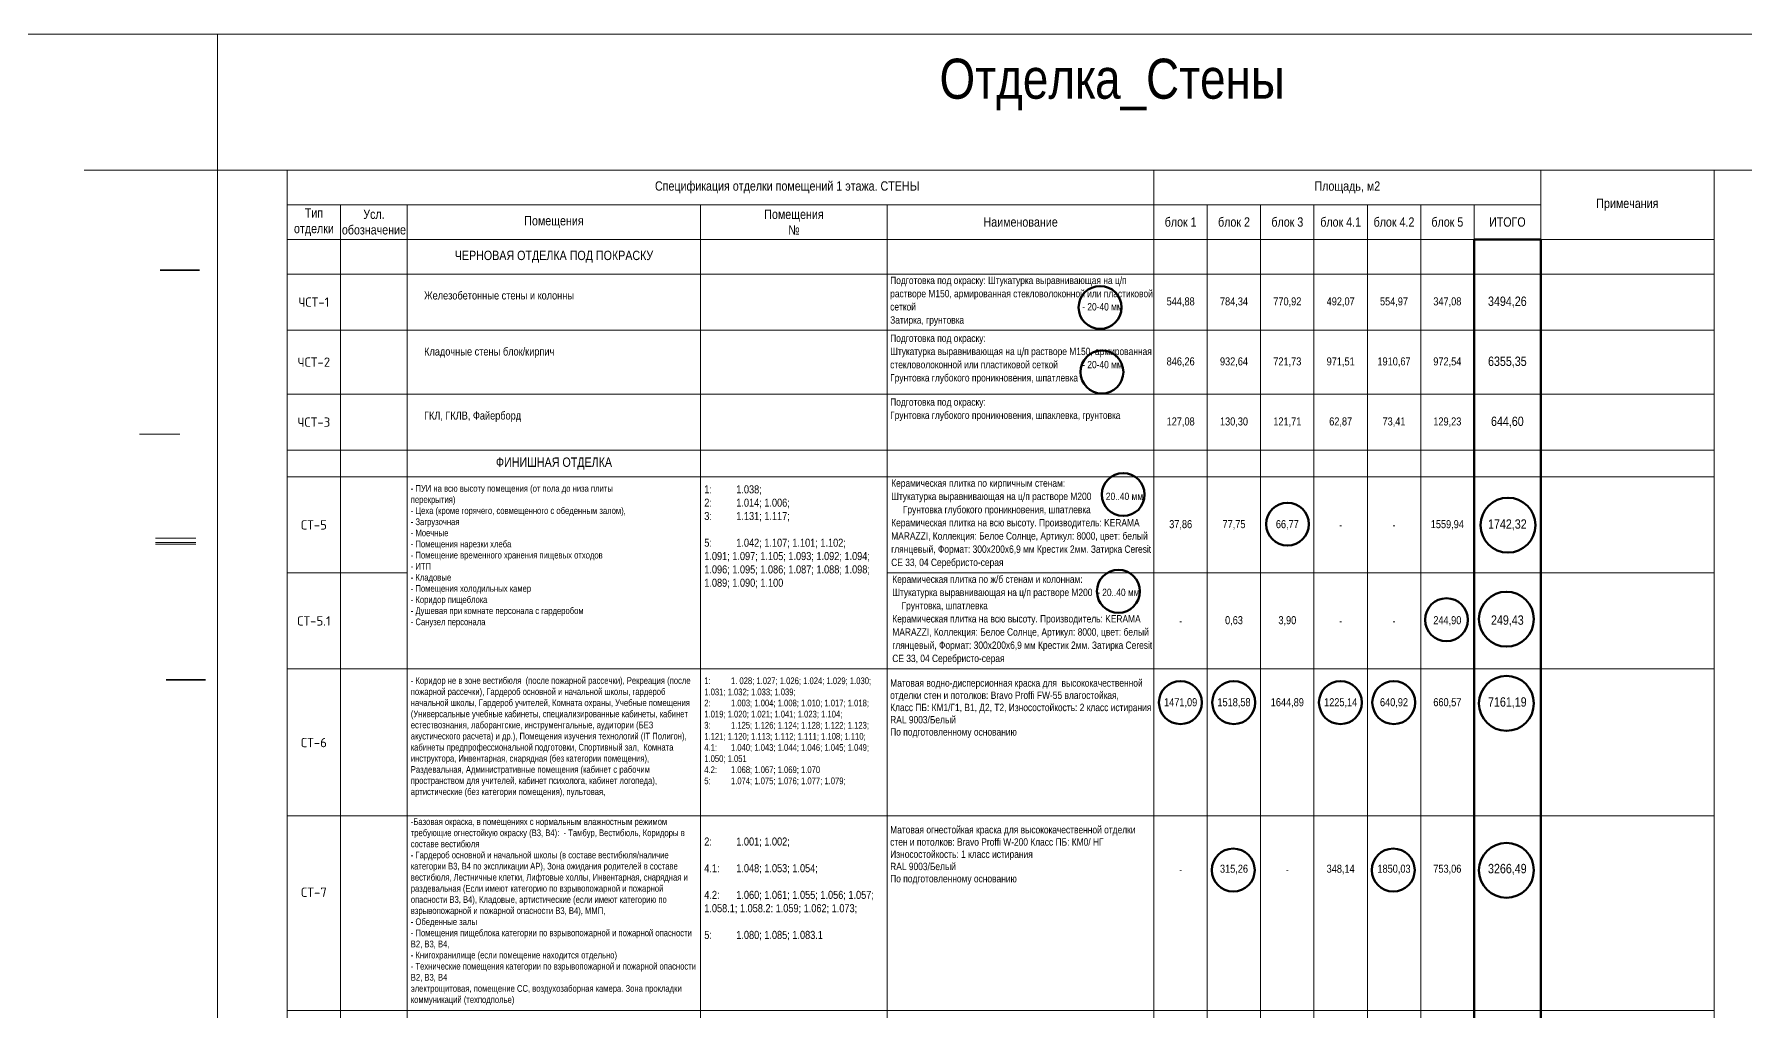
# Model space of a CAD drawing. Header units: millimetres. Extents: x -328335 to 1460319, y -208171 to 164069.
# Drawn here: x -139084 to -74905, y -100933 to -64294 of the extents above; entities that cross this region are included whole.
import ezdxf

# ---------------------------------------------------------------- set-up
doc = ezdxf.new("R2010")
doc.units = ezdxf.units.MM
doc.header["$LTSCALE"] = 0.5
doc.layers.get('Defpoints').update_dxf_attribs({"color": 140})
for name, color, linetype, lineweight in [('АИ_Стены_марка', 7, 'Continuous', 9), ('АИ_Таблица', 7, 'Continuous', 13), ('АИ_Текст', 7, 'Continuous', 13), ('АР_Утеплитель', 31, 'Continuous', 0)]:
    doc.layers.add(name, color=color, linetype=linetype, lineweight=lineweight)
doc.layers.add('АИ_Стены_расчет', color=2, linetype='Continuous')
doc.layers.add('АР_Делит', color=120, linetype='Continuous', lineweight=0, plot=False)
doc.layers.add('ИЗМ_23.04.25', color=230, linetype='Continuous', plot=False)
doc.styles.add('Isocpeur3', font='isocpeur.ttf')
doc.styles.add('style1', font='ARIALN.TTF')

msp = doc.modelspace()

# ---------------------------------------------------------------- linework, layer by layer
at = {"layer": 'Defpoints', "lineweight": 90}
msp.add_lwpolyline([(-85095.701, -71984.15), (-82595.701, -71984.15), (-82595.701, -130234.15), (-85095.701, -130234.15)], close=True, dxfattribs=at)
at = {"layer": 'АИ_Стены_расчет', "color": 40, "lineweight": 35, "true_color": 0xffbf00}
msp.add_lwpolyline([(-134361.965, -73138.94), (-132886.733, -73138.94)], dxfattribs=at)
at = {"layer": 'АИ_Стены_расчет', "color": 6, "lineweight": 35, "true_color": 0xff00ff}
msp.add_lwpolyline([(-134130.869, -88497.602), (-132655.637, -88497.602)], dxfattribs=at)
at = {"layer": 'АИ_Таблица'}
for p, q in [((-97095.701, -69384.15), (-97095.701, -134834.15)), ((-82595.701, -69384.15), (-82595.701, -134834.15)), ((-129595.701, -70684.15), (-82595.701, -70684.15)), ((-127595.701, -70684.15), (-127595.701, -134834.15)), ((-125095.701, -70684.15), (-125095.701, -134834.15)), ((-114095.701, -70684.15), (-114095.701, -134834.15)), ((-107095.701, -70684.15), (-107095.701, -134834.15)), ((-95095.701, -70684.15), (-95095.701, -134834.15)), ((-93095.701, -70684.15), (-93095.701, -134834.15)), ((-91095.701, -70684.15), (-91095.701, -134834.15)), ((-89095.701, -70684.15), (-89095.701, -134834.15)), ((-87095.701, -70684.15), (-87095.701, -134834.15)), ((-85095.701, -70684.15), (-85095.701, -134834.15)), ((-129595.701, -71984.15), (-76095.701, -71984.15)), ((-129595.701, -73284.15), (-107095.701, -73284.15)), ((-129595.701, -73284.15), (-76095.701, -73284.15)), ((-107095.701, -73284.15), (-76095.701, -73284.15)), ((-129595.701, -75384.15), (-107095.701, -75384.15)), ((-107095.701, -75384.15), (-76095.701, -75384.15)), ((-129595.701, -77784.15), (-76095.701, -77784.15)), ((-129595.701, -79884.15), (-76095.701, -79884.15)), ((-129595.701, -79884.15), (-76095.701, -79884.15)), ((-129595.701, -80884.15), (-76095.701, -80884.15)), ((-129595.701, -84484.15), (-125095.701, -84484.15)), ((-107095.701, -84484.15), (-76095.701, -84484.15)), ((-129595.701, -88084.15), (-76095.701, -88084.15)), ((-129595.701, -93584.15), (-76095.701, -93584.15)), ((-129595.701, -93584.15), (-76095.701, -93584.15)), ((-129595.701, -100884.15), (-76095.701, -100884.15))]:
    msp.add_line(p, q, dxfattribs=at)
at = {"layer": 'АИ_Таблица', "lineweight": 20}
msp.add_lwpolyline([(-129595.701, -69384.15), (-76095.701, -69384.15), (-76095.701, -134834.15), (-129595.701, -134834.15)], close=True, dxfattribs=at)
at = {"layer": 'АР_Делит'}
msp.add_line((-137213.713, -69384.15), (221438.629, -69384.15), dxfattribs=at)
msp.add_lwpolyline([(-132213.713, -64293.844), (-257380.551, -64293.844), (-257380.551, -205994.742), (-132213.713, -205994.742)], close=True, dxfattribs=at)
at = {"layer": 'АР_Делит', "lineweight": 0}
msp.add_lwpolyline([(-132213.713, -64293.844), (228906.764, -64293.844), (228906.764, -205994.742), (-132213.713, -205994.742)], close=True, dxfattribs=at)
at = {"layer": 'АР_Утеплитель'}
for p, q in [((-133623.366, -79281.656), (-135136.943, -79281.656)), ((-134536.55, -83180.237), (-133023.171, -83180.237)), ((-134536.55, -83340.237), (-133023.171, -83340.237)), ((-133022.729, -83402.737), (-134536.55, -83402.737))]:
    msp.add_line(p, q, dxfattribs=at)
at = {"layer": 'ИЗМ_23.04.25', "lineweight": 50, "transparency": 33554653}
for centre, radius in [((-99117.945, -74534.227), 803.909), ((-99048.566, -76953.929), 803.909), ((-98250.431, -81545.785), 803.909), ((-92089.479, -82656.635), 803.909), ((-83821.657, -82695.526), 1028.566), ((-98431.758, -85174.512), 803.909), ((-83880.55, -86216.572), 1028.566), ((-86128.317, -86238.215), 803.909), ((-96104.914, -89344.672), 803.909), ((-94104.914, -89344.672), 803.909), ((-90104.914, -89344.672), 803.909), ((-88104.914, -89344.672), 803.909), ((-83880.55, -89375.234), 1028.566), ((-94123.555, -95621.399), 803.909), ((-88123.555, -95621.399), 803.909), ((-83880.55, -95632.468), 1028.566)]:
    msp.add_circle(centre, radius, dxfattribs=at)

# ---------------------------------------------------------------- texts
at = {"layer": 'АИ_Стены_марка', "color": 0, "char_height": 350, "width": 2000, "attachment_point": 5, "style": 'Isocpeur3'}
for s, insert in [('ЧСТ-1', (-128595.701, -74334.15)), ('ЧСТ-2', (-128595.701, -76584.15)), ('ЧСТ-3', (-128595.701, -78834.15)), ('СТ-5', (-128595.701, -82684.15)), ('СТ-5.1', (-128595.701, -86284.15)), ('СТ-6', (-128595.701, -90844.011)), ('СТ-7', (-128595.701, -96453.872))]:
    msp.add_mtext(s, dxfattribs=dict(at, insert=insert))
at = {"layer": 'АИ_Текст', "color": 0, "style": 'style1'}
for s, insert, char_height, width, attachment_point in [('Спецификация отделки помещений 1 этажа. СТЕНЫ', (-110845.701, -70034.15), 350, 27500, 5), ('Площадь, м2', (-89845.701, -70034.15), 350, 14500, 5), ('Примечания', (-79345.701, -70684.15), 350, 6500, 5), ('Тип отделки', (-128595.701, -71334.15), 350, 2000, 5), ('Усл. обозначение', (-126345.701, -71334.15), 350, 2500, 5), ('Помещения', (-119595.701, -71334.15), 350, 11000, 5), ('Помещения\\P№', (-110595.701, -71334.15), 350, 7000, 5), ('Наименование', (-102095.701, -71334.15), 350, 10000, 5), ('блок 1', (-96095.701, -71334.15), 350, 2000, 5), ('блок 2', (-94095.701, -71334.15), 350, 2000, 5), ('блок 3', (-92095.701, -71334.15), 350, 2000, 5), ('блок 4.1', (-90095.701, -71334.15), 350, 2000, 5), ('блок 4.2', (-88095.701, -71334.15), 350, 2000, 5), ('блок 5', (-86095.701, -71334.15), 350, 2000, 5), ('ИТОГО', (-83845.701, -71334.15), 350, 2500, 5), ('ЧЕРНОВАЯ ОТДЕЛКА ПОД ПОКРАСКУ', (-119595.701, -72634.15), 350, 11000, 5), ('\\pxa0.66667,sm1.07917;{\\H0.91667x;\\C256;Подготовка под окраску: Штукатурка выравнивающая на ц/п растворе М150, армированная стекловолоконной или пластиковой сеткой^I^I^I^I^I^I- 20-40 мм          Затирка, грунтовка}', (-106988.071, -73382.622), 300, 9892.36988, 1), ('Железобетонные стены и колонны', (-124462.922, -73935.481), 300, 10367.22132, 1), ('\\pxa0.66667,sm1.07917;{\\H0.91667x;\\C256;Подготовка под окраску:\\PШтукатурка выравнивающая на ц/п растворе М150, армированная стекловолоконной или пластиковой сеткой^I- 20-40 мм           Грунтовка глубокого проникновения, шпатлевка}', (-106988.071, -75549.49), 300, 9892.36988, 1), ('Кладочные стены блок/кирпич', (-124462.922, -76035.481), 300, 10367.22132, 1), ('\\pxa0.66667,sm1.07917;{\\H0.91667x;\\C256;Подготовка под окраску:\\PГрунтовка глубокого проникновения, шпаклевка, грунтовка}', (-106988.071, -77942.12), 300, 9892.36988, 1), ('ГКЛ, ГКЛВ, Файерборд', (-124462.922, -78435.481), 300, 10367.22132, 1), ('ФИНИШНАЯ ОТДЕЛКА', (-119595.701, -80384.15), 350, 11000, 5), ('- ПУИ на всю высоту помещения (от пола до низа плиты\\Pперекрытия)\\P- Цеха (кроме горячего, совмещенного с обеденным залом), \\P- Загрузочная\\P- Моечные\\P- Помещения нарезки хлеба\\P- Помещение временного хранения пищевых отходов\\P- ИТП\\P- Кладовые\\P- Помещения холодильных камер \\P- Коридор пищеблока\\P- Душевая при комнате персонала с гардеробом\\P- Санузел персонала', (-124963.851, -81192.407), 250, 10868.15031, 1), ('1: ^I1.038;  \\P2:  ^I1.014; 1.006; \\P3:    ^I1.131; 1.117;\\P\\P5:  ^I1.042; 1.107; 1.101; 1.102; 1.091; 1.097; 1.105; 1.093; 1.092; 1.094; 1.096; 1.095; 1.086; 1.087; 1.088; 1.098; 1.089; 1.090; 1.100', (-113958.851, -81202.398), 300, 6318.15579, 1), ('\\pxa0.66667,sm1.07917;{\\H0.91667x;\\C256;Керамическая плитка по кирпичным стенам:                    Штукатурка выравнивающая на ц/п растворе М200    - 20..40 мм           Грунтовка глубокого проникновения, шпатлевка          \\A1;Керамическая плитка на всю высоту. Производитель: KERAMA MARAZZI, Коллекция: Белое Солнце, Артикул: 8000, цвет: белый глянцевый, Формат: 300х200х6,9 мм Крестик 2мм. Затирка Ceresit СE 33, 04 Cеребристо-серая }', (-106948.634, -80982.622), 300, 9892.36988, 1), ('\\pxa0.66667,sm1.07917;{\\H0.91667x;\\C256;Керамическая плитка по ж/б стенам и колоннам:              Штукатурка выравнивающая на ц/п растворе М200  - 20..40 мм           Грунтовка, шпатлевка                                                    \\A1;Керамическая плитка на всю высоту. Производитель: KERAMA MARAZZI, Коллекция: Белое Солнце, Артикул: 8000, цвет: белый глянцевый, Формат: 300х200х6,9 мм Крестик 2мм. Затирка Ceresit СE 33, 04 Cеребристо-серая }', (-106908.483, -84582.622), 300, 9812.7815, 1), ('- Коридор не в зоне вестибюля  (после пожарной рассечки), Рекреация (после пожарной рассечки), Гардероб основной и начальной школы, гардероб  начальной школы, Гардероб учителей, Комната охраны, Учебные помещения (Универсальные учебные кабинеты, специализированные кабинеты, кабинет естествознания, лаборантские, инструментальные, аудитории (БЕЗ акустического расчета) и др.), Помещения изучения технологий (IT Полигон), кабинеты предпрофессиональной подготовки, Спортивный зал,  Комната инструктора, Инвентарная, снарядная (без категории помещения), Раздевальная, Административные помещения (кабинет с рабочим пространством для учителей, кабинет психолога, кабинет логопеда), артистические (без категории помещения), пультовая, ', (-124963.851, -88392.407), 250, 10868.15031, 1), ('1: ^I1. 028; 1.027; 1.026; 1.024; 1.029; 1.030; 1.031; 1.032; 1.033; 1.039;  \\P2: ^I1.003; 1.004; 1.008; 1.010; 1.017; 1.018; 1.019; 1.020; 1.021; 1.041; 1.023; 1.104; \\P3:  ^I1.125; 1.126; 1.124; 1.128; 1.122; 1.123; 1.121; 1.120; 1.113; 1.112; 1.111; 1.108; 1.110; \\P4.1: ^I1.040; 1.043; 1.044; 1.046; 1.045; 1.049; 1.050; 1.051\\P4.2:  ^I1.068; 1.067; 1.069; 1.070\\P5: ^I1.074; 1.075; 1.076; 1.077; 1.079;', (-113958.851, -88402.398), 250, 6628.5329, 1), ('\\pxa0.66667;{\\H0.91667x;\\C256;Матовая водно-дисперсионная краска для  высококачественной отделки стен и потолков: \\C242;\\c2564301;Bravo Proffi FW-55\\C256; влагостойкая, \\PКласс ПБ: КМ1/Г1, В1, Д2, Т2, Износостойкость: 2 класс истирания\\PRAL 9003/Белый\\PПо подготовленному основанию}', (-106988.071, -88473.313), 300, 9892.36988, 1), ('-Базовая окраска, в помещениях с нормальным влажностным режимом требующие огнестойкую окраску (В3, В4):  - Тамбур, Вестибюль, Коридоры в составе вестибюля \\P- Гардероб основной и начальной школы (в составе вестибюля/наличие категории В3, В4 по экспликации АР), Зона ожидания родителей в составе вестибюля, Лестничные клетки, Лифтовые холлы, Инвентарная, снарядная и раздевальная (Если имеют категорию по взрывопожарной и пожарной опасности В3, В4), Кладовые, артистические (если имеют категорию по взрывопожарной и пожарной опасности В3, В4), ММП, \\P- Обеденные залы\\P- Помещения пищеблока категории по взрывопожарной и пожарной опасности В2, В3, В4, \\P- Книгохранилище (если помещение находится отдельно)\\P- Технические помещения категории по взрывопожарной и пожарной опасности В2, В3, В4                              \\Pэлектрощитовая, помещение СС, воздухозаборная камера. Зона прокладки коммуникаций (техподполье)', (-124963.851, -93683.85), 250, 10868.15031, 1), ('\\pxa0.66667;{\\H0.91667x;\\C256;Матовая огнестойкая краска для высококачественной отделки стен и потолков: \\C242;\\c2564301;Bravo Proffi W-200\\C256; Класс ПБ: КМ0/ НГ \\PИзносостойкость: 1 класс истирания\\PRAL 9003/Белый\\PПо подготовленному основанию}', (-106988.071, -93973.313), 300, 9892.36988, 1), (' \\P2: ^I1.001; 1.002; \\P\\P4.1: ^I1.048; 1.053; 1.054;\\P\\P4.2:  ^I1.060; 1.061; 1.055; 1.056; 1.057; 1.058.1; 1.058.2: 1.059; 1.062; 1.073;\\P\\P5:  ^I1.080; 1.085; 1.083.1', (-113958.851, -93902.398), 300, 6673.09089, 1)]:
    msp.add_mtext(s, dxfattribs=dict(at, insert=insert, char_height=char_height, width=width, attachment_point=attachment_point))
at = {"layer": 'АИ_Текст', "color": 5, "attachment_point": 5, "style": 'style1'}
for s, insert, char_height, width in [('544,88', (-96095.701, -74334.15), 300, 2000), ('784,34', (-94095.701, -74334.15), 300, 2000), ('770,92', (-92095.701, -74334.15), 300, 2000), ('6355,35', (-83845.701, -76584.15), 350, 2500), ('932,64', (-94095.701, -76584.15), 300, 2000), ('721,73', (-92095.701, -76584.15), 300, 2000), ('127,08', (-96095.701, -78834.15), 300, 2000), ('130,30', (-94095.701, -78834.15), 300, 2000), ('121,71', (-92095.701, -78834.15), 300, 2000), ('644,60', (-83845.701, -78834.15), 350, 2500), ('37,86', (-96095.701, -82684.15), 300, 2000), ('77,75', (-94095.701, -82684.15), 300, 2000), ('66,77', (-92095.701, -82684.15), 300, 2000), ('-', (-96095.701, -86284.15), 300, 2000), ('0,63', (-94095.701, -86284.15), 300, 2000), ('3,90', (-92095.701, -86284.15), 300, 2000), ('1471,09', (-96095.701, -89359.16), 300, 2000), ('1518,58', (-94095.701, -89359.16), 300, 2000), ('1644,89', (-92095.701, -89359.16), 300, 2000), ('7161,19', (-83845.701, -89353.872), 350, 2500), ('3266,49', (-83845.701, -95599.75), 350, 2500)]:
    msp.add_mtext(s, dxfattribs=dict(at, insert=insert, char_height=char_height, width=width))
at = {"layer": 'АИ_Текст', "color": 7, "attachment_point": 5, "style": 'style1'}
for s, insert, char_height, width in [('492,07', (-90095.701, -74334.15), 300, 2000), ('554,97', (-88095.701, -74334.15), 300, 2000), ('347,08', (-86095.701, -74334.15), 300, 2000), ('3494,26', (-83845.701, -74334.15), 350, 2500), ('971,51', (-90095.701, -76584.15), 300, 2000), ('1910,67', (-88095.701, -76584.15), 300, 2000), ('972,54', (-86095.701, -76584.15), 300, 2000), ('62,87', (-90095.701, -78834.15), 300, 2000), ('73,41', (-88095.701, -78834.15), 300, 2000), ('129,23', (-86095.701, -78834.15), 300, 2000), ('-', (-90095.701, -82684.15), 300, 2000), ('-', (-88095.701, -82684.15), 300, 2000), ('1559,94', (-86095.701, -82684.15), 300, 2000), ('1742,32', (-83845.701, -82684.15), 350, 2500), ('-', (-90095.701, -86284.15), 300, 2000), ('-', (-88095.701, -86284.15), 300, 2000), ('244,90', (-86095.701, -86284.15), 300, 2000), ('249,43', (-83845.701, -86284.15), 350, 2500), ('1225,14', (-90095.701, -89359.16), 300, 2000), ('640,92', (-88095.701, -89359.16), 300, 2000), ('660,57', (-86095.701, -89359.16), 300, 2000), ('-', (-96095.701, -95599.75), 300, 2000), ('315,26', (-94095.701, -95599.75), 300, 2000), ('-', (-92095.701, -95599.75), 300, 2000), ('348,14', (-90095.701, -95599.75), 300, 2000), ('1850,03', (-88095.701, -95599.75), 300, 2000), ('753,06', (-86095.701, -95599.75), 300, 2000)]:
    msp.add_mtext(s, dxfattribs=dict(at, insert=insert, char_height=char_height, width=width))
at = {"layer": 'АИ_Текст', "color": 1, "insert": (-96095.701, -76584.15), "char_height": 300, "width": 2000, "attachment_point": 5, "style": 'style1'}
msp.add_mtext('846,26', dxfattribs=at)
at = {"layer": 'АР_Делит', "color": 5, "insert": (-105138.679, -66177.279), "char_height": 1500, "attachment_point": 4, "style": 'style1'}
msp.add_mtext_dynamic_manual_height_columns('Отделка_Стены', width=14950.81335, gutter_width=937.5, heights=[0], dxfattribs=at)

doc.saveas('drawing.dxf')
